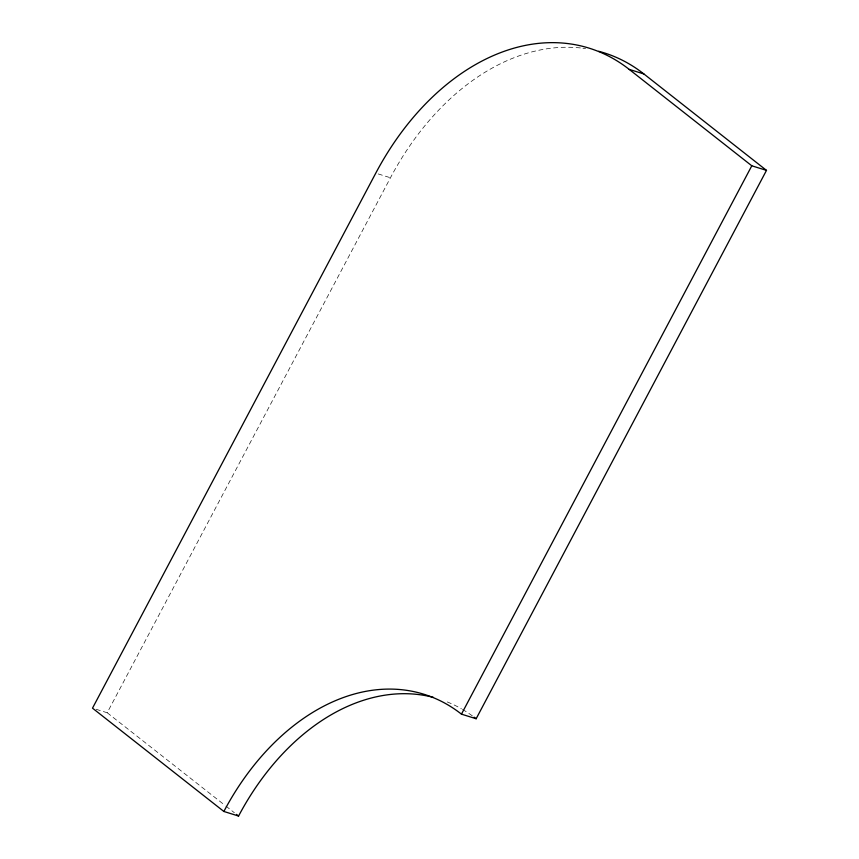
<?xml version="1.0" encoding="UTF-8"?>
<svg xmlns="http://www.w3.org/2000/svg" width="859" height="859" viewBox="0 0 859 859"><rect width="100%" height="100%" fill="white"/><g stroke="black" fill="none" stroke-linecap="round" stroke-linejoin="round"><path stroke-width="0.64" stroke-dasharray="4.29 3.22" d="M96.176 709.298L107.203 712.745L390.458 177.759A246.34 172.412 -72.7 0 1 581.64 48.083M378.207 173.937L390.458 177.759M107.203 712.745L224.908 805.302M225.96 806.129L234.367 812.743M447.26 701.943A230.942 161.632 -72.7 0 1 461.401 708.782M462.496 709.416A230.942 161.632 -72.7 0 1 473.094 716.406M582.96 48.244A246.34 172.412 -72.7 0 1 585.613 48.609"/><path stroke-width="1.29" d="M461.455 714.151L751.797 165.798L766.496 170.383L476.154 718.736L461.455 714.151A230.942 161.632 -72.7 0 0 223.866 811.465L92.504 708.16L375.759 173.174A246.34 172.412 -72.7 0 1 629.185 69.375L643.885 73.96L766.496 170.383M223.866 811.465L238.566 816.05A230.942 161.632 -72.7 0 1 433.451 697.39M629.185 69.375L751.797 165.798M236.461 814.396L238.566 816.05M474.125 717.179A230.942 161.632 -72.7 0 1 476.154 718.736M598.659 51.272A246.34 172.412 -72.7 0 1 643.885 73.96"/></g></svg>
